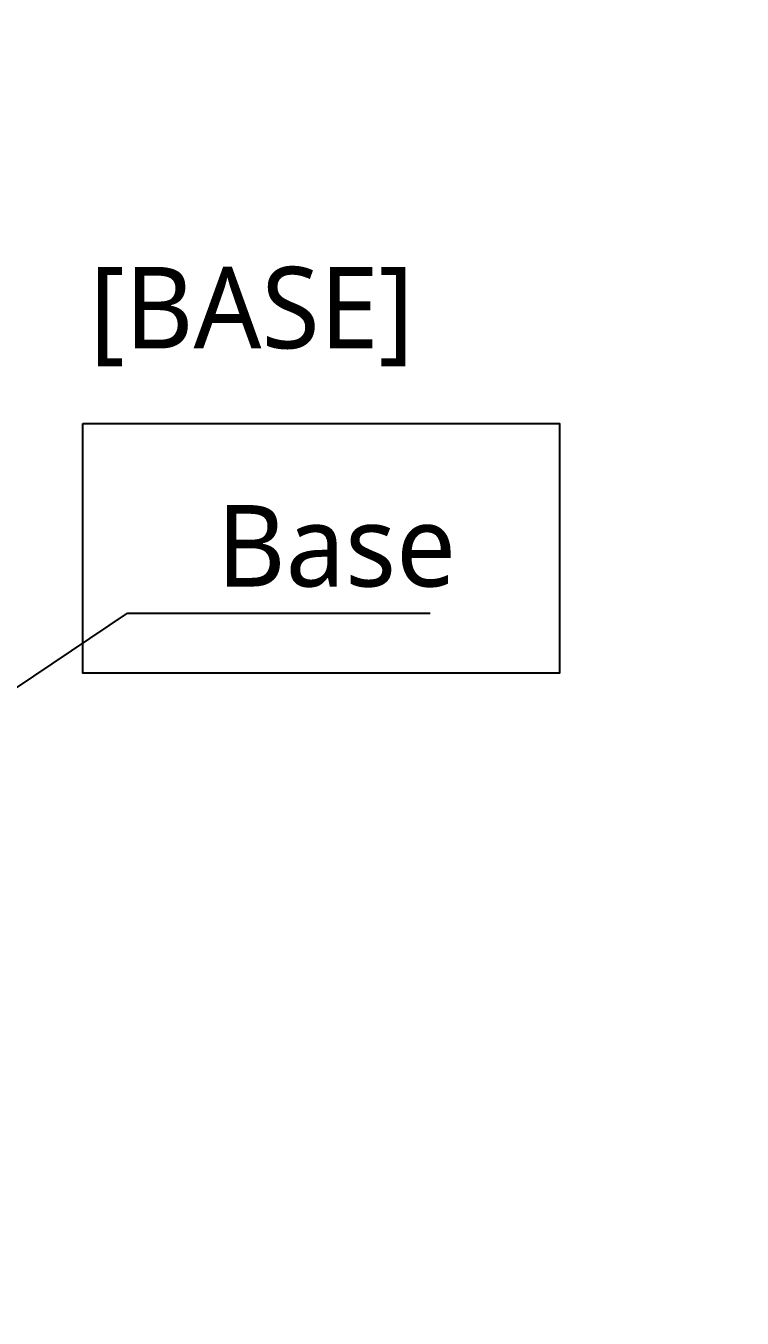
# Model space of a CAD drawing. Header units: millimetres. Extents: x 0 to 4378, y 0 to 2376.
# Drawn here: x 1831.1 to 1971.7, y 602.8 to 856.5 of the extents above; entities that cross this region are included whole.
import ezdxf

# ---------------------------------------------------------------- set-up
doc = ezdxf.new("R2010")
doc.units = ezdxf.units.MM
doc.header["$LTSCALE"] = 0.2
doc.layers.add('05_Section Line', color=3, linetype='Continuous')
doc.styles.add('Rainbow-5.0 Style', font='malgunsl.ttf')
doc.dimstyles.new('Rainbow-5.0 Style', dxfattribs={"dimtxt": 4, "dimasz": 2.5, "dimexe": 1, "dimexo": 1, "dimgap": 1, "dimtad": 1, "dimdsep": 46, "dimtxsty": 'Rainbow-5.0 Style', "dimcen": 0, "dimclrd": 251, "dimclre": 251, "dimclrt": 7, "dimazin": 3, "dimtp": 0.1, "dimtm": 0.1, "dimtfac": 0.61, "dimtmove": 0, "dimatfit": 3, "dimfxl": 1, "dimlwd": -1, "dimlwe": -1, "dimarcsym": 1})

msp = doc.modelspace()

# ---------------------------------------------------------------- linework, layer by layer
at = {"layer": '05_Section Line'}
msp.add_lwpolyline([(1842.275, 778.407), (1935.873, 778.407), (1935.873, 729.395), (1842.275, 729.395)], close=True, dxfattribs=at)

# ---------------------------------------------------------------- texts
at = {"color": 7, "char_height": 16, "attachment_point": 7, "style": 'Rainbow-5.0 Style'}
for s, insert in [('[BASE]', (1843.631, 789.6)), ('Base', (1868.559, 746.166))]:
    msp.add_mtext(s, dxfattribs=dict(at, insert=insert))

# ---------------------------------------------------------------- leaders
at = {"annotation_type": 0, "has_hookline": 1, "hookline_direction": 0}
for points, text_width in [([(1645.046, 771.457), (1851.014, 901.51), (1863.514, 901.51)], 103.201), ([(1645.046, 602.757), (1851.059, 741.166), (1863.559, 741.166)], 41.92)]:
    msp.add_leader(points, dimstyle='Rainbow-5.0 Style', override={"dimscale": 5, "dimgap": 1, "dimtad": 1}, dxfattribs=dict(at, text_width=text_width))

doc.saveas('drawing.dxf')
